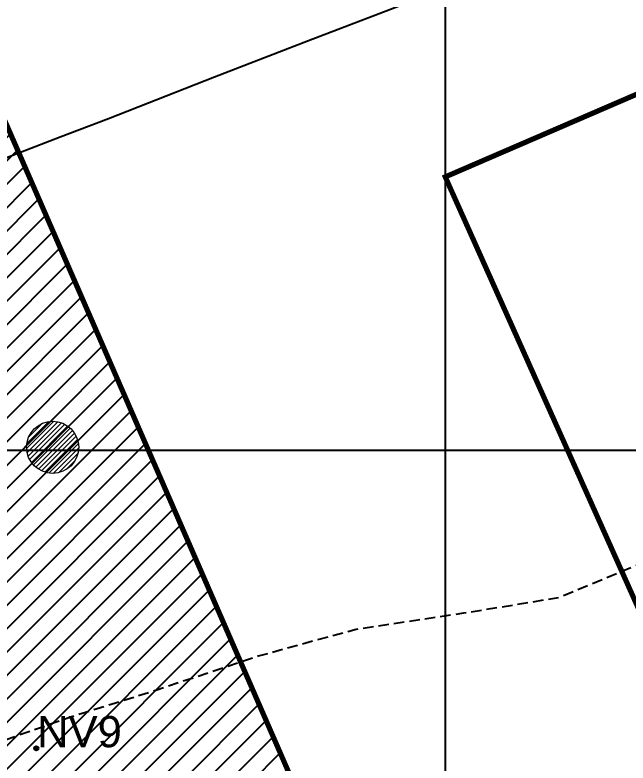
# Model space of a CAD drawing. Extents: x 352140 to 354978, y 6304672 to 6307963.
# Drawn here: x 352458.7 to 352517.5, y 6305770 to 6305841.8 of the extents above; entities that cross this region are included whole.
import ezdxf

# ---------------------------------------------------------------- set-up
doc = ezdxf.new("R2010")
doc.units = 0
doc.header["$PDMODE"] = 35
doc.header["$PDSIZE"] = 0.03
for name, pattern in [('CONTINUOS', [0]), ('DASHDOT', [1, 0.5, -0.25, 0, -0.25]), ('DASHED', [19.05, 12.7, -6.35]), ('HIDDENX2', [0.75, 0.5, -0.25])]:
    doc.linetypes.add(name, pattern=pattern)
doc.layers.get('0').update_dxf_attribs({"linetype": 'CONTINUOUS'})
for name, color, linetype in [('02_Geo ext_Acotamiento', 7, 'CONTINUOUS'), ('03_S2_Pav ext_Borde vereda', 7, 'CONTINUOUS'), ('1-ACOPIO', 252, 'HIDDENX2'), ('1-CERCO MALLA', 252, 'MALLA_LINE'), ('1-coordenadas', 8, 'CONTINUOUS'), ('1-PRS', 6, 'CONTINUOUS')]:
    doc.layers.add(name, color=color, linetype=linetype)
doc.layers.add('0_ASD_LINEA OFICIAL', color=253, linetype='DASHDOT', lineweight=20)
doc.layers.add('LOTEO_01', color=231, linetype='CONTINUOUS', lineweight=13)
doc.layers.add('0_ASD_TOPOGRAFIA_ELEMENTOS', color=9, linetype='CONTINUOS', lineweight=5, true_color=0xbdbdbd)
doc.styles.add('A', font='arial.ttf', dxfattribs={"height": 2})
doc.styles.add('ROMANS', font='romans.shx', dxfattribs={"width": 0.75})
doc.linetypes.add('MALLA_LINE', pattern='A,0.5,-0.2,["MLL",STANDARD,S=0.1,R=0,X=-0.1,Y=-0.05],-0.25', length=0.95)
doc.dimstyles.new('Principal', dxfattribs={"dimscale": 0, "dimtxt": 2, "dimasz": 2, "dimexe": 1, "dimexo": 1, "dimtad": 1, "dimrnd": 0.05, "dimzin": 1, "dimtxsty": 'ROMANS', "dimcen": 2.5, "dimclrt": 2, "dimaunit": 2, "dimadec": 0, "dimazin": 0, "dimtfac": 1, "dimtmove": 0, "dimatfit": 3, "dimfxl": 1, "dimfxlon": 1, "dimarcsym": 0})

# ---------------------------------------------------------------- blocks, each defined once
blk = doc.blocks.new('COORDENADAS')
at = {"layer": '1-coordenadas'}
for p, q in [((320, -900.625), (320, -0.625)), ((20, -400.625), (1420, -400.625))]:
    blk.add_line(p, q, dxfattribs=at)
blk = doc.blocks.new('*D1356')
at = {"layer": '02_Geo ext_Acotamiento', "color": 0, "lineweight": -2, "transparency": 16777216}
blk.add_line((352474.093, 6305972.205), (352473.119, 6305978.179), dxfattribs=at)
at = {"layer": '02_Geo ext_Acotamiento', "color": 0, "transparency": 16777216}
blk.add_solid([(352473.283, 6305978.206), (352472.954, 6305978.153), (352472.958, 6305979.166)], dxfattribs=at)
at = {"layer": '02_Geo ext_Acotamiento', "color": 2, "transparency": 16777216, "insert": (352474.582, 6305974.845), "char_height": 1, "attachment_point": 5, "rotation": 279.25748, "style": 'ROMANS'}
blk.add_mtext('R765,10', dxfattribs=at)
blk = doc.blocks.new('A$C27410629')
at = {"true_color": 0x136734, "transparency": 33554559}
h = blk.add_hatch(dxfattribs=at)
h.set_pattern_fill('ANSI31', color=116, scale=0.5)
h.set_pattern_definition([(45, (-8759.5625, -519.1036), (-1.12253202, 1.12253202), [])])
h.paths.add_polyline_path([(137.507, 1252.464, 0.117627), (109.815, 1254.194, 0.066925), (94.445, 1249.334, 0.315349), (64.302, 1196.27, 0.022683), (65.729, 1185.31), (112.36, 1218.953), (153.478, 1161.962), (172.105, 1139.481), (187.958, 1141.808), (193.565, 1120.466), (224.198, 1050.129), (250.62, 989.479), (268.153, 972.735, 0.000007), (291.49, 983.299), (238.195, 1105.634), (205.293, 1181.112), (177.053, 1197.652)])
at = {"layer": '0_ASD_LINEA OFICIAL', "ltscale": 8, "const_width": 0.5}
for points in [[(250.62, 989.479), (268.153, 972.735, 0.000007), (291.49, 983.299), (291.49, 983.299), (238.195, 1105.634), (205.293, 1181.112), (177.053, 1197.652), (137.615, 1252.315)], [(329.815, 1226.935), (341.22, 1148.869), (238.195, 1105.634), (291.49, 983.299), (321.978, 995.446), (326.454, 996.533), (296.029, 1064.505), (308.046, 1069.695), (363.611, 1093.689), (361.431, 1107.626), (353.439, 1158.713), (341.91, 1227.807, -0.046618), (405.464, 1246.359), (405.095, 1249.329)]]:
    blk.add_lwpolyline(points, format="xyb", dxfattribs=at)
at = {"layer": 'LOTEO_01'}
blk.add_line((296.042, 1064.477), (296.042, 1064.477), dxfattribs=at)
blk.add_line((296.042, 1064.477), (296.042, 1064.477), dxfattribs=at)

msp = doc.modelspace()

# ---------------------------------------------------------------- hatches: boundary and pattern name
at = {"layer": '0_ASD_TOPOGRAFIA_ELEMENTOS'}
h = msp.add_hatch(dxfattribs=at)
h.set_pattern_fill('ANSI31', color=256, scale=0.1)
h.set_pattern_definition([(45, (346159.5416, 6304060.51658), (-0.224506403, 0.224506403), [])])
edge = h.paths.add_edge_path()
edge.add_arc((352462.316, 6305800.269), 2.5, 0, 360)

# ---------------------------------------------------------------- linework, layer by layer
msp.add_circle((352462.316, 6305800.269), 2.5, dxfattribs=at)
at = {"layer": '1-ACOPIO', "ltscale": 2, "flags": 128}
msp.add_lwpolyline([(352450.751, 6305737.575), (352457.975, 6305739.524), (352466.583, 6305745.938), (352475.916, 6305748.357), (352482.482, 6305751.029), (352493.443, 6305754.061), (352504.449, 6305758.21), (352518.802, 6305761.933), (352528.241, 6305765.237), (352538.24, 6305767.313), (352547.496, 6305771.467), (352557.026, 6305771.731), (352565.171, 6305774.52), (352575.3, 6305776.573), (352575.671, 6305780.638), (352576.652, 6305789.475), (352577.88, 6305797.391), (352578.714, 6305806.375), (352575.487, 6305808.178), (352564.134, 6305804.882), (352554.108, 6305802.536), (352542.576, 6305798.093), (352531.509, 6305794.931), (352522.924, 6305790.812), (352510.912, 6305785.835), (352501.748, 6305784.339), (352491.437, 6305782.799), (352482.025, 6305780.215), (352472.323, 6305776.973), (352464.136, 6305774.411), (352457.401, 6305772.041), (352450.072, 6305782.659), (352447.321, 6305788.646), (352448.914, 6305796.064), (352448.942, 6305806.548), (352444.507, 6305814.271), (352438.054, 6305819.282)], dxfattribs=at)
at = {"layer": '1-CERCO MALLA', "ltscale": 6, "flags": 128}
msp.add_lwpolyline([(352310.521, 6305771.095), (352321.827, 6305775.191), (352333.022, 6305779.598), (352344.315, 6305783.894), (352355.674, 6305788.437), (352364.039, 6305791.557), (352372.772, 6305794.923), (352383.831, 6305799.189), (352394.014, 6305803.265), (352406.216, 6305808.069), (352417.571, 6305812.442), (352423.072, 6305814.547), (352440.449, 6305821.33), (352451.58, 6305825.662), (352463.023, 6305830.049), (352467.688, 6305831.831), (352477.849, 6305835.824), (352486.876, 6305839.311), (352497.568, 6305843.443), (352505.255, 6305846.429), (352510.604, 6305848.504), (352521.025, 6305852.513), (352531.783, 6305856.692), (352541.725, 6305860.565), (352553.332, 6305865.07), (352567.305, 6305870.47), (352577.537, 6305874.447), (352587.477, 6305878.311), (352595.651, 6305881.4), (352605.051, 6305885.124), (352614.467, 6305888.769), (352621.262, 6305891.445), (352629.655, 6305894.677)], dxfattribs=at)
at = {"layer": '1-PRS'}
msp.add_circle((352460.744, 6305771.388), 0.2, dxfattribs=at)
msp.add_point((352460.744, 6305771.388), dxfattribs=at)

# ---------------------------------------------------------------- block references
at = {"color": 252, "linetype": 'DASHED'}
msp.add_blockref('COORDENADAS', (352180, 6306200.625), dxfattribs=at)
at = {"layer": '03_S2_Pav ext_Borde vereda', "linetype": 'Continuous'}
msp.add_blockref('A$C27410629', (352203.962, 6304761.714), dxfattribs=at)

# ---------------------------------------------------------------- texts
at = {"layer": '1-PRS', "style": 'A'}
msp.add_text('NV9', height=3, dxfattribs=at).set_placement((352460.811, 6305771.488))

# ---------------------------------------------------------------- dimensions: what is measured, and where the dimension line sits
at = {"layer": '02_Geo ext_Acotamiento'}
dim = msp.add_radius_dim(center=(352596.042, 6305224.025), mpoint=(352472.958, 6305979.166), dimstyle='Principal', override={"dimscale": 0, "dimaunit": 0, "dimfxl": 0.22, "dimarcsym": 1}, dxfattribs=at)
dim.commit()
dim.dimension.update_dxf_attribs({"geometry": '*D1356', "text_midpoint": (352473.686, 6305974.698), "dimtype": 164})

doc.saveas('drawing.dxf')
